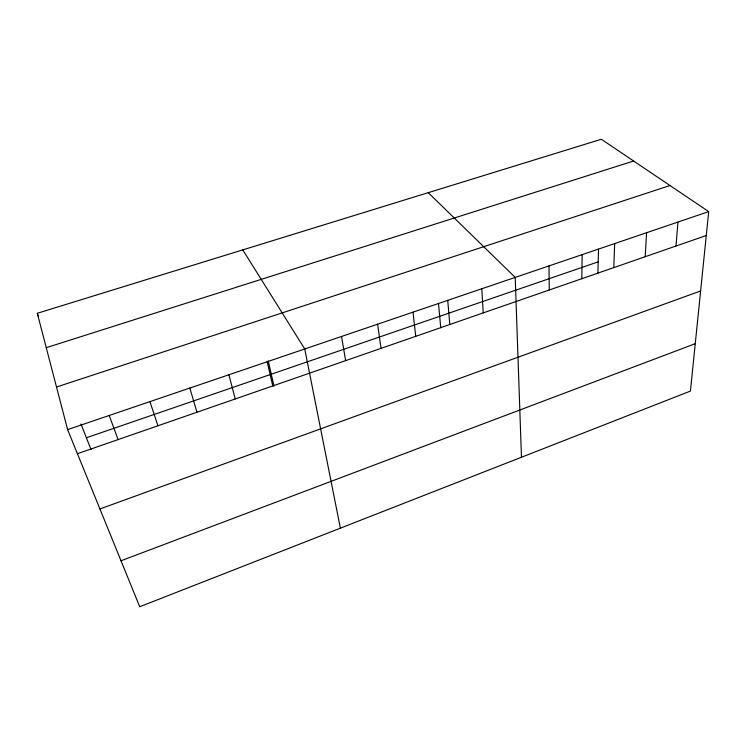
<?xml version="1.0" encoding="UTF-8"?>
<svg xmlns="http://www.w3.org/2000/svg" width="746" height="746" viewBox="0 0 746 746"><rect width="100%" height="100%" fill="white"/><g stroke="black" fill="none" stroke-linecap="round" stroke-linejoin="round"><path stroke-width="1.12" d="M581.815 278.696L582.15 254.638M597.91 273.195L598.525 249.155M613.79 267.609L614.676 243.578M645.178 256.717L646.605 232.724M675.997 246.021L677.937 222.066M708.7 211.603L690.432 391.081L139.726 606.74L67.616 429.621L37.3 313.283L601.341 139.26L708.7 211.603L67.616 429.621M121.011 560.778L695.263 343.682M99.917 508.958L700.625 290.949M77.425 453.708L706.266 235.522M86.387 437.762L598.199 261.837M56.519 387.015L669.983 185.512M46.261 347.683L633.634 161.015M428.241 192.664L515.216 277.4L521.463 457.251M242.776 249.882L304.741 348.979L340.381 528.159M37.3 313.283L38.568 316.509M80.96 424.008L91.077 449.661M109.205 415.475L118.092 439.599M149.927 401.628L157.938 425.77M189.81 388.069L196.981 412.23M228.901 374.772L235.251 398.951M268.224 360.905L274.015 386.158M267.199 361.745L272.766 385.934M341.537 336.465L345.622 360.654M377.625 324.193L381.01 348.373M413.014 312.164L415.727 336.325M438.508 303.566L440.746 327.727M447.731 300.349L449.801 324.501M481.795 288.767L483.231 312.9M549.009 265.912L549.242 289.998"/></g></svg>
